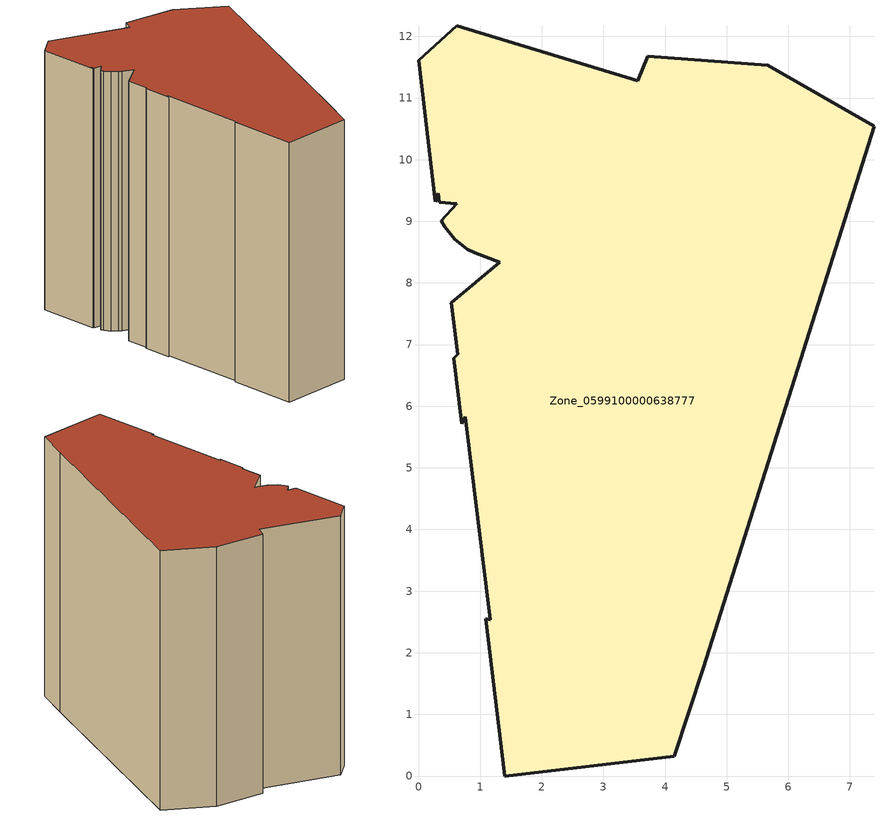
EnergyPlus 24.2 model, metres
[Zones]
Zone_0599100000638777
 floor ground (C_G): 1.32,8.34 0.91,8.49 0.79,8.55 0.59,8.71 0.43,8.91 0.37,9.01 0.62,9.29 0.34,9.31 0.32,9.46 0.27,9.31 0,11.61 0.62,12.17 3.56,11.28 3.72,11.68 5.67,11.53 7.39,10.54 4.62,1.75 4.15,0.32 1.4,0 1.09,2.56 1.16,2.54 0.76,5.83 0.7,5.72 0.57,6.78 0.64,6.84 0.54,7.67 z0
 wall outside (C_F): 0.91,8.49 1.32,8.34 0.54,7.67 0.64,6.84 0.57,6.78 0.7,5.72 0.76,5.83 1.16,2.54 1.09,2.56 1.4,0 4.15,0.32 4.62,1.75 7.39,10.54 5.67,11.53 3.72,11.68 3.56,11.28 0.62,12.17 0,11.61 0.27,9.31 0.32,9.46 0.34,9.31 0.62,9.29 0.37,9.01 0.43,8.91 0.59,8.71 0.79,8.55 0.91,8.49 z0:9.79
 roof outside (C_R): 0.7,5.72 0.76,5.83 1.16,2.54 1.09,2.56 1.4,0 4.15,0.32 4.62,1.75 7.39,10.54 5.67,11.53 3.72,11.68 3.56,11.28 0.62,12.17 0,11.61 0.27,9.31 0.32,9.46 0.34,9.31 0.62,9.29 0.37,9.01 0.43,8.91 0.59,8.71 0.79,8.55 0.91,8.49 1.32,8.34 0.54,7.67 0.64,6.84 0.57,6.78 z9.79
[BUILDING]
Pand.0599100000638777: North Axis=0; Terrain=City; Loads Convergence Tolerance Value=0.04; Temperature Convergence Tolerance Value=0.4; Solar Distribution=FullExterior; Maximum Number of Warmup Days=25; Minimum Number of Warmup Days=1
[Site:Location]
Rotterdam.The.Hague.AP_ZH_NLD Design_Conditions: Latitude=51.96; Longitude=4.45; Time Zone=1; Elevation=-4.5
[SITE:GROUNDTEMPERATURE:BUILDINGSURFACE]
18, 18, 18, 18, 18, 18, 18, 18, 18, 18, 18, 18
[MATERIAL] Thermal Absorptance=0.9; Solar Absorptance=0.7; Visible Absorptance=0.7
Name | Roughness | Thickness | Conductivity | Density | Specific Heat
G.TI.1946 | MediumSmooth | 0.15 | 1 | 540 | 1210
F.TI.1946 | Rough | 0.3 | 0.857143 | 1920 | 840
R.TI.1946 | MediumRough | 0.2 | 0.1 | 1500 | 1000
[CONSTRUCTION]
C_G: G.TI.1946
C_F: F.TI.1946
C_R: R.TI.1946
[ZONE]
Zone_0599100000638777: Type=1; Multiplier=1; Ceiling Height=Autocalculate; Volume=Autocalculate; Floor Area=autocalculate; Part of Total Floor Area=Yes
[ZONEINFILTRATION:DESIGNFLOWRATE]
Infil_Zone_0599100000638777: Zone or ZoneList or Space or SpaceList=Zone_0599100000638777; Schedule=AlwaysOn; Design Flow Rate Calculation Method=Flow/Area; Flow Rate per Floor Area=0.003; Constant Term Coefficient=1; Temperature Term Coefficient=0; Velocity Term Coefficient=0; Velocity Squared Term Coefficient=0
[HVACTEMPLATE:ZONE:IDEALLOADSAIRSYSTEM]
Zone_0599100000638777: Maximum Heating Supply Air Temperature=50; Minimum Cooling Supply Air Temperature=13; Maximum Heating Supply Air Humidity Ratio=0.0156; Minimum Cooling Supply Air Humidity Ratio=0.0077; Heating Limit=NoLimit; Cooling Limit=NoLimit; Dehumidification Control Type=ConstantSensibleHeatRatio; Cooling Sensible Heat Ratio=0.7; Dehumidification Setpoint=60; Humidification Control Type=None; Humidification Setpoint=30; Outdoor Air Method=None; Outdoor Air Flow Rate per Person=0.00944; Outdoor Air Flow Rate per Zone Floor Area=0; Outdoor Air Flow Rate per Zone=0; Demand Controlled Ventilation Type=None; Outdoor Air Economizer Type=NoEconomizer; Heat Recovery Type=None; Sensible Heat Recovery Effectiveness=0.7; Latent Heat Recovery Effectiveness=0.65
[ZONECONTROL:THERMOSTAT]
ThermostatControl_Zone_0599100000638777: Zone or ZoneList=Zone_0599100000638777; Control Type Schedule=DualSetpointControlType; Control 1=Thermostat_Zone_0599100000638777; Temperature Difference Between Cutout And Setpoint=0
[THERMOSTATSETPOINT:DUALSETPOINT]
Thermostat_Zone_0599100000638777: Heating Setpoint Temperature Schedule=HeatingSetpoint_Zone_0599100000638777; Cooling Setpoint Temperature Schedule=CoolingSetpoint_Zone_0599100000638777
[SCHEDULE:COMPACT]
HeatingSetpoint_Zone_0599100000638777: Through: 12/31, For: AllDays, Until: 24:00, 21
CoolingSetpoint_Zone_0599100000638777: Through: 12/31, For: AllDays, Until: 24:00, 24
DualSetpointControlType: Through: 12/31, For: AllDays, Until: 24:00, 4
AlwaysOn: Through: 12/31, For: AllDays, Until: 24:00, 1
